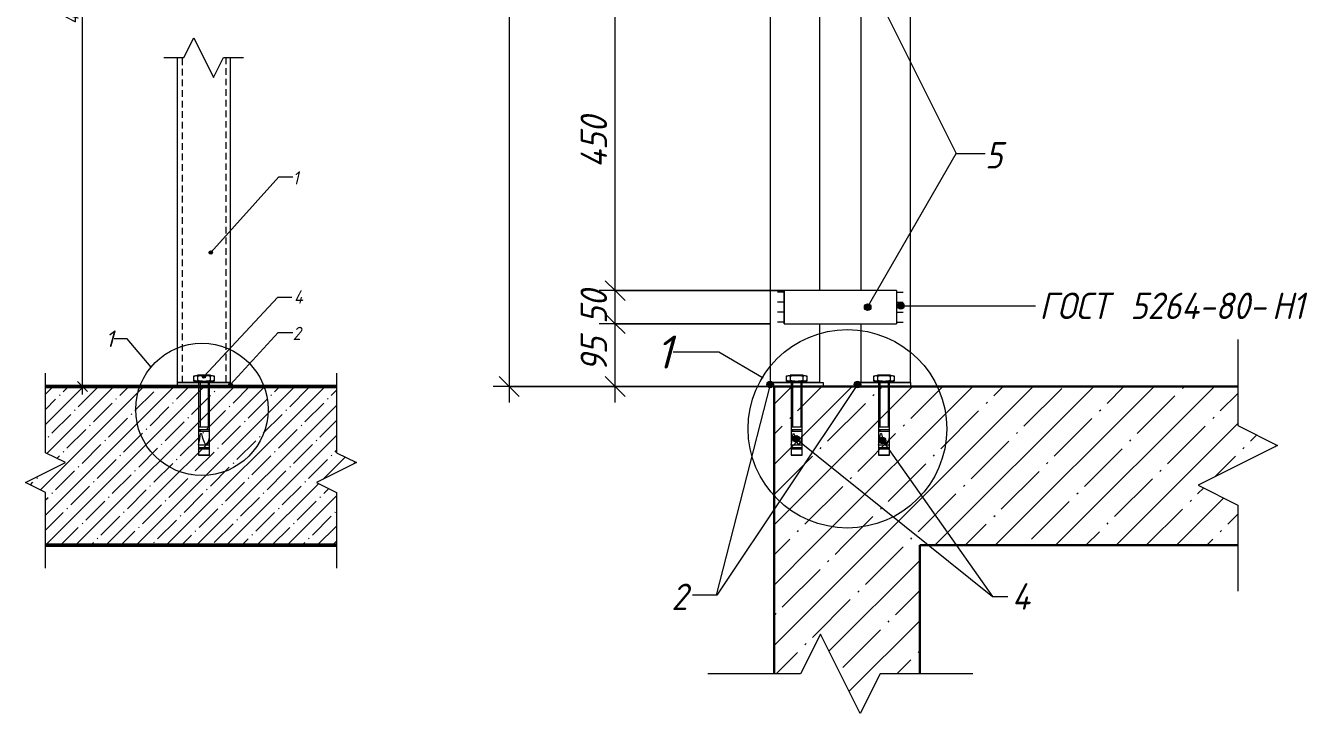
# Model space of a CAD drawing. Header units: millimetres. Extents: x 1214 to 43479, y -809 to 8550.
# Drawn here: x 28239 to 30175, y -624 to 416 of the extents above; entities that cross this region are included whole.
import ezdxf

# ---------------------------------------------------------------- set-up
doc = ezdxf.new("R2010")
doc.units = ezdxf.units.MM
doc.linetypes.add('200_ШТРИХ_ш1п0_6_', pattern=[16, 10, -6])
for name, color, linetype, lineweight in [('A-ANNO-DIMS', 7, 'Continuous', 9), ('A-ANNO-DIMS-10', 7, 'Continuous', 9), ('A-ANNO-DIMS-20', 7, 'Continuous', 9), ('A-DETL-1', 7, '200_ШТРИХ_ш1п0_6_', 5), ('A-DETL-2', 7, 'Continuous', 5), ('A-DETL-GENF-2', 7, 'Continuous', 5), ('A-FLOR-FNSH-1', 7, 'Continuous', 30), ('A-FLOR-FNSH-2', 7, 'Continuous', 50), ('A-FLOR-PATT-1', 7, 'Continuous', 5), ('A-GENM', 7, 'Continuous', 9), ('A-GENM-IDEN', 7, 'Continuous', 9), ('A-WALL-1', 7, 'Continuous', 30), ('A-WALL-PATT-1', 7, 'Continuous', 5), ('G-ANNO-TEXT', 7, 'Continuous', 9)]:
    doc.layers.add(name, color=color, linetype=linetype, lineweight=lineweight)
doc.styles.add('ISOCPEUR_I_2', font='isocpeui.ttf', dxfattribs={"width": 0.9, "height": 20})
doc.styles.add('ISOCPEUR_I_3', font='isocpeui.ttf', dxfattribs={"height": 25})
doc.styles.add('ISOCPEUR_I_4', font='isocpeui.ttf', dxfattribs={"width": 0.9, "height": 40})
doc.styles.add('ISOCPEUR_I_5', font='isocpeui.ttf', dxfattribs={"height": 50})
doc.dimstyles.new('ISO-2_0_0_9К_Средний', dxfattribs={"dimscale": 304.8, "dimtxt": 39.839247, "dimasz": 0.098425, "dimexe": 0.07874, "dimexo": 0, "dimgap": 0, "dimtad": 1, "dimdec": 0, "dimzin": 0, "dimdsep": 46, "dimtxsty": 'ISOCPEUR_I_4', "dimblk1": 'OBLIQUE', "dimblk2": 'OBLIQUE', "dimsah": 1, "dimcen": 0.09, "dimdle": 0.07874, "dimazin": 0, "dimtfac": 1, "dimtdec": 4, "dimtix": 1, "dimtmove": 0, "dimatfit": 3, "dimfxl": 1, "dimtvp": 1, "dimtolj": 1, "dimtzin": 0, "dimarcsym": 2})
doc.dimstyles.new('ISO-2_0_0_9К_СРЕДНИЙ_1', dxfattribs={"dimscale": 304.8, "dimtxt": 19.919624, "dimasz": 0.049213, "dimexe": 0.03937, "dimexo": 0, "dimgap": 0, "dimtad": 1, "dimdec": 0, "dimzin": 0, "dimdsep": 46, "dimtxsty": 'ISOCPEUR_I_2', "dimblk1": 'OBLIQUE', "dimblk2": 'OBLIQUE', "dimsah": 1, "dimcen": 0.09, "dimdle": 0.03937, "dimazin": 0, "dimtfac": 1, "dimtdec": 4, "dimtix": 1, "dimtmove": 0, "dimatfit": 3, "dimfxl": 1, "dimtvp": 1, "dimtolj": 1, "dimtzin": 0, "dimarcsym": 2})
pattern_1 = [(45, (30385.47, 6790), (-45.6197, 45.6197), []), (45, (30431.09, 6790), (-45.6197, 45.6197), [80.645, -16.129, 2.682, -13.447])]

# ---------------------------------------------------------------- blocks, each defined once
blk = doc.blocks.new('Фахверк_Влож_Швеллер - Швеллер_Фахверка-V28-АР1_1_Ф-9')
at = {"layer": 'A-GENM'}
for p, q in [((10230, -124), (10230, 367.3)), ((10310, -124), (10310, 367.3)), ((10310, -124), (10230, -124))]:
    blk.add_line(p, q, dxfattribs=at)
blk = doc.blocks.new('Фахверк_Влож_Полоса нижняя - Полоса_Фахверка-25617960-АР1_1_Ф-9')
at = {"layer": 'A-GENM'}
for p, q in [((10230, -130), (10230, -124)), ((10230, -124), (10310, -124)), ((10310, -124), (10310, -130))]:
    blk.add_line(p, q, dxfattribs=at)
blk = doc.blocks.new('DET_L_Линия разрыва1 - М10-V29-АР1_1_Ф-9')
at = {"layer": 'A-DETL-GENF-2'}
for p, q in [((10030.5, -230), (10030.5, -110)), ((10060.5, -245), (10030.5, -230)), ((10000.5, -275), (10060.5, -245)), ((10030.5, -290), (10000.5, -275)), ((10030.5, -404.6), (10030.5, -290))]:
    blk.add_line(p, q, dxfattribs=at)
blk = doc.blocks.new('DET_L_Линия разрыва1 - М10-27045885-АР1_1_Ф-9')
at = {"layer": 'A-DETL-GENF-2'}
for p, q in [((10239.3, 367.3), (10254.3, 397.3)), ((10254.3, 397.3), (10284.3, 337.3)), ((10209.3, 367.3), (10239.3, 367.3)), ((10284.3, 337.3), (10299.3, 367.3)), ((10299.3, 367.3), (10329.3, 367.3))]:
    blk.add_line(p, q, dxfattribs=at)
blk = doc.blocks.new('DET_L_Линия разрыва1 - М10-V30-АР1_1_Ф-9')
at = {"layer": 'A-DETL-GENF-2'}
for p, q in [((10470, -110), (10470, -230)), ((10470, -230), (10500, -245)), ((10500, -245), (10440, -275)), ((10440, -275), (10470, -290)), ((10470, -290), (10470, -404.6))]:
    blk.add_line(p, q, dxfattribs=at)
blk = doc.blocks.new('Фахверк_Влож_Полоса боковая - Полоса_Фахверка-25655111-АР1_1_Ф-16')
at = {"layer": 'A-GENM'}
for p, q in [((-27085, 6965), (-27085, 7015)), ((-26915, 7015), (-27085, 7015)), ((-26915, 7015), (-26915, 6965)), ((-27085, 6965), (-26915, 6965))]:
    blk.add_line(p, q, dxfattribs=at)
blk = doc.blocks.new('Фахверк_Влож_Уголок - Уголок_Фахверка-26832616-АР1_1_Ф-16')
at = {"layer": 'A-GENM'}
for p, q in [((-26894, -124), (-26894, 7470)), ((-26969, 465), (-26969, 15)), ((-26969, -35), (-26969, -124)), ((-26894, -124), (-26969, -124))]:
    blk.add_line(p, q, dxfattribs=at)
blk = doc.blocks.new('Фахверк_Влож_Полоса нижняя - Полоса_Фахверка-25617960-АР1_1_Ф-16')
at = {"layer": 'A-GENM'}
for p, q in [((-26974, -130), (-26974, -124)), ((-26974, -124), (-26894, -124)), ((-26894, -124), (-26894, -130))]:
    blk.add_line(p, q, dxfattribs=at)
blk = doc.blocks.new('Фахверк_Влож_Полоса нижняя - Полоса_Фахверка-V31-АР1_1_Ф-16')
at = {"layer": 'A-GENM'}
for p, q in [((-27106, -130), (-27106, -124)), ((-27106, -124), (-27026, -124)), ((-27106, -130), (-27100, -130)), ((-27026, -124), (-27026, -130))]:
    blk.add_line(p, q, dxfattribs=at)
blk = doc.blocks.new('Фахверк_Влож_Уголок - Уголок_Фахверка-26832617-АР1_1_Ф-16')
at = {"layer": 'A-GENM'}
for p, q in [((-27106, 7470), (-27106, -124)), ((-27031, 15), (-27031, 465)), ((-27031, -124), (-27031, -35)), ((-27031, -124), (-27106, -124))]:
    blk.add_line(p, q, dxfattribs=at)
blk = doc.blocks.new('DET_L_Линия разрыва1 - М20-27085416-АР1_1_Ф-16')
at = {"layer": 'A-DETL-GENF-2'}
for p, q in [((-26399.6, -59.1), (-26399.6, -189.1)), ((-26399.6, -189.1), (-26339.6, -219.1)), ((-26339.6, -219.1), (-26459.6, -279.1)), ((-26459.6, -279.1), (-26399.6, -309.1)), ((-26399.6, -309.1), (-26399.6, -439.1))]:
    blk.add_line(p, q, dxfattribs=at)
blk = doc.blocks.new('DET_L_Линия разрыва1 - М20-27083816-АР1_1_Ф-16')
at = {"layer": 'A-DETL-GENF-2'}
for p, q in [((-26412.6, 8410.9), (-26412.6, 8270.9)), ((-26412.6, 8270.9), (-26352.6, 8240.9)), ((-26352.6, 8240.9), (-26472.6, 8180.9)), ((-26472.6, 8180.9), (-26412.6, 8150.9)), ((-26412.6, 8150.9), (-26412.6, 8010.9))]:
    blk.add_line(p, q, dxfattribs=at)
blk = doc.blocks.new('DIMBLOCK73-АР1_1_Ф-9')
at = {"layer": 'A-ANNO-DIMS-10'}
for p, q in [((28325.2, -142), (28325.2, 968.7)), ((28314.6, 956.7), (28337.2, 956.7)), ((28325.2, 956.7), (28314.6, 956.7)), ((28314.6, -130), (28337.2, -130)), ((28325.2, -130), (28314.6, -130))]:
    blk.add_line(p, q, dxfattribs=at)
at = {"layer": 'A-ANNO-DIMS-10', "lineweight": 20}
for p, q in [((28325.2, 956.7), (28317.7, 964.2)), ((28325.2, 956.7), (28332.7, 949.2)), ((28325.2, -130), (28317.7, -122.5)), ((28325.2, -130), (28332.7, -137.5))]:
    blk.add_line(p, q, dxfattribs=at)
at = {"layer": 'A-ANNO-DIMS-10', "color": 0, "insert": (28299.1, 417.9), "char_height": 20, "width": 57.92, "attachment_point": 1, "rotation": 90, "line_spacing_factor": 1.149209, "style": 'ISOCPEUR_I_2'}
blk.add_mtext('4010', dxfattribs=at)
blk = doc.blocks.new('_Oblique')
at = {"color": 0, "linetype": 'ByBlock', "lineweight": -2}
blk.add_line((-0.5, -0.5), (0.5, 0.5), dxfattribs=at)
blk = doc.blocks.new('DIMBLOCK75-АР1_1_Ф-16')
at = {"layer": 'A-ANNO-DIMS-20'}
for p, q in [((29363.5, -35), (29105.4, -35)), ((29129.4, -154), (29129.4, -35)), ((29129.4, -35), (29363.5, -35)), ((29369.5, -130), (29105.4, -130)), ((29129.4, -130), (29369.5, -130))]:
    blk.add_line(p, q, dxfattribs=at)
at = {"layer": 'A-ANNO-DIMS-20', "lineweight": 20}
for p, q in [((29129.4, -35), (29114.4, -20)), ((29129.4, -35), (29144.4, -50)), ((29129.4, -130), (29114.4, -115)), ((29129.4, -130), (29144.4, -145))]:
    blk.add_line(p, q, dxfattribs=at)
at = {"layer": 'A-ANNO-DIMS-20', "color": 0, "insert": (29077.2, -107.8), "char_height": 40, "width": 60.678, "attachment_point": 1, "rotation": 90, "line_spacing_factor": 1.149209, "style": 'ISOCPEUR_I_4'}
blk.add_mtext('95', dxfattribs=at)
blk = doc.blocks.new('DIMBLOCK76-АР1_1_Ф-16')
at = {"layer": 'A-ANNO-DIMS-20', "lineweight": 20}
for p, q in [((29129.4, 15), (29114.4, 30)), ((29129.4, 15), (29144.4, 0)), ((29129.4, -35), (29114.4, -20)), ((29129.4, -35), (29144.4, -50))]:
    blk.add_line(p, q, dxfattribs=at)
at = {"layer": 'A-ANNO-DIMS-20'}
for p, q in [((29384.5, 15), (29105.4, 15)), ((29129.4, -35), (29129.4, 15)), ((29129.4, 15), (29384.5, 15)), ((29363.5, -35), (29105.4, -35)), ((29129.4, -35), (29363.5, -35))]:
    blk.add_line(p, q, dxfattribs=at)
at = {"layer": 'A-ANNO-DIMS-20', "color": 0, "insert": (29077.2, -35.3), "char_height": 40, "width": 60.678, "attachment_point": 1, "rotation": 90, "line_spacing_factor": 1.149209, "style": 'ISOCPEUR_I_4'}
blk.add_mtext('50', dxfattribs=at)
blk = doc.blocks.new('DIMBLOCK77-АР1_1_Ф-16')
at = {"layer": 'A-ANNO-DIMS-20'}
for p, q in [((29363.5, 465), (29105.4, 465)), ((29129.4, 15), (29129.4, 465)), ((29129.4, 465), (29363.5, 465)), ((29384.5, 15), (29105.4, 15)), ((29129.4, 15), (29384.5, 15))]:
    blk.add_line(p, q, dxfattribs=at)
at = {"layer": 'A-ANNO-DIMS-20', "lineweight": 20}
for p, q in [((29129.4, 465), (29114.4, 480)), ((29129.4, 465), (29144.4, 450)), ((29129.4, 15), (29114.4, 30)), ((29129.4, 15), (29144.4, 0))]:
    blk.add_line(p, q, dxfattribs=at)
at = {"layer": 'A-ANNO-DIMS-20', "color": 0, "insert": (29077.2, 200.5), "char_height": 40, "width": 94.695, "attachment_point": 1, "rotation": 90, "line_spacing_factor": 1.149209, "style": 'ISOCPEUR_I_4'}
blk.add_mtext('450', dxfattribs=at)
blk = doc.blocks.new('DIMBLOCK106-АР1_1_Ф-16')
at = {"layer": 'A-ANNO-DIMS-20', "lineweight": 20}
for p, q in [((28969.4, 7500), (28954.4, 7515)), ((28969.4, 7500), (28984.4, 7485)), ((28969.4, -130), (28954.4, -115)), ((28969.4, -130), (28984.4, -145))]:
    blk.add_line(p, q, dxfattribs=at)
at = {"layer": 'A-ANNO-DIMS-20'}
for p, q in [((28969.4, 7524), (28969.4, -154)), ((29369.5, 7500), (28945.4, 7500)), ((28969.4, 7500), (29369.5, 7500)), ((29369.5, -130), (28945.4, -130)), ((28969.4, -130), (29369.5, -130))]:
    blk.add_line(p, q, dxfattribs=at)
at = {"layer": 'A-ANNO-DIMS-20', "color": 0, "insert": (28917.2, 3634.4), "char_height": 40, "width": 121.356, "attachment_point": 1, "rotation": 90, "line_spacing_factor": 1.149209, "style": 'ISOCPEUR_I_4'}
blk.add_mtext('7630', dxfattribs=at)

msp = doc.modelspace()

# ---------------------------------------------------------------- hatches: boundary and pattern name
at = {"layer": 'A-FLOR-PATT-1'}
h = msp.add_hatch(dxfattribs=at)
h.set_pattern_fill('FP_12', color=256, style=0, pattern_type=2)
h.set_pattern_definition([(45, (28529.53, 4635), (-22.80985, 22.80985), []), (45, (28552.34, 4635), (-22.80985, 22.80985), [40.322, -8.064, 1.341, -6.723])])
h.paths.add_polyline_path([(28708.64617, -370.00002), (28708.64617, -290), (28678.64617, -275), (28738.64617, -245), (28708.64617, -230), (28708.64617, -130), (28269.12217, -130), (28269.12217, -230), (28299.12217, -245), (28239.12217, -275), (28269.12217, -290), (28269.12217, -370.00002), (28678.64617, -370.00002)], flags=0)
h = msp.add_hatch(dxfattribs=at)
h.set_pattern_fill('FP_13', color=256, style=0, pattern_type=2)
h.set_pattern_definition(pattern_1)
h.paths.add_polyline_path([(29529.39866, -370), (30069.92593, -370), (30069.92593, -309.05855), (30009.92593, -279.05855), (30129.92593, -219.05855), (30069.92593, -189.05855), (30069.92593, -130), (29369.50274, -130), (29369.50287, -370)], flags=0)
at = {"layer": 'A-GENM-IDEN'}
h = msp.add_hatch(color=256, dxfattribs=at)
edge = h.paths.add_edge_path(flags=0)
edge.add_arc((28518.7852, 72.58453), 2.5, 0, 360)
h = msp.add_hatch(color=256, dxfattribs=at)
edge = h.paths.add_edge_path(flags=0)
edge.add_arc((29510.79962, -10), 5, 0, 360)
h = msp.add_hatch(color=256, dxfattribs=at)
edge = h.paths.add_edge_path(flags=0)
edge.add_arc((28548.64617, -127), 2.5, 0, 360)
h = msp.add_hatch(color=256, dxfattribs=at)
edge = h.paths.add_edge_path(flags=0)
edge.add_arc((29363.50274, -127), 5, 0, 360)
h = msp.add_hatch(color=256, dxfattribs=at)
edge = h.paths.add_edge_path(flags=0)
edge.add_arc((29495.50274, -127), 5, 0, 360)
at = {"layer": 'A-WALL-PATT-1'}
h = msp.add_hatch(dxfattribs=at)
h.set_pattern_fill('FP_13', color=256, style=0, pattern_type=2)
h.set_pattern_definition(pattern_1)
h.paths.add_polyline_path([(29499.50274, -624.07085), (29529.50274, -564.07085), (29589.50287, -564.07085), (29589.50287, -370), (29369.50287, -370), (29369.50287, -564.07085), (29409.50274, -564.07085), (29439.50274, -504.07085), (29469.50274, -564.07085)], flags=0)
at = {"layer": 'G-ANNO-TEXT'}
h = msp.add_hatch(color=256, dxfattribs=at)
edge = h.paths.add_edge_path(flags=0)
edge.add_arc((29560.97988, -8.00865), 5, 0, 360)
h = msp.add_hatch(color=256, dxfattribs=at)
edge = h.paths.add_edge_path(flags=0)
edge.add_arc((28508.36149, -114.94476), 2.5, 0, 360)
h = msp.add_hatch(color=256, dxfattribs=at)
edge = h.paths.add_edge_path(flags=0)
edge.add_arc((29402.84567, -209.23004), 5, 0, 360)
h = msp.add_hatch(color=256, dxfattribs=at)
edge = h.paths.add_edge_path(flags=0)
edge.add_arc((29533.34909, -211.62599), 5, 0, 360)

# ---------------------------------------------------------------- linework, layer by layer
at = {"layer": 'A-DETL-1'}
for p, q in [((28476.04617, -124), (28476.04617, 367.30339)), ((28541.24617, 367.30339), (28541.24617, -124))]:
    msp.add_line(p, q, dxfattribs=at)
at = {"layer": 'A-DETL-2'}
for p, q in [((29384.50274, 12.5), (29374.50274, 12.5)), ((29384.50274, 15), (29384.50274, -35)), ((29554.50274, 15), (29554.50274, -35)), ((29554.50274, 12.5), (29564.50274, 12.5)), ((29384.50274, -2.5), (29374.50274, -2.5)), ((29384.50274, -17.5), (29374.50274, -17.5)), ((29554.50274, -2.5), (29564.50274, -2.5)), ((29554.50274, -17.5), (29564.50274, -17.5)), ((29384.50274, -32.5), (29374.50274, -32.5)), ((29554.50274, -32.5), (29564.50274, -32.5)), ((28493.23824, -113.60205), (28498.72685, -112.83319)), ((28493.23824, -121.79533), (28493.23824, -113.60205)), ((28518.56549, -112.81573), (28498.72685, -112.81573)), ((28498.72685, -112.81573), (28498.72685, -122.56419)), ((28518.56549, -122.56419), (28518.56549, -112.81573)), ((28518.56549, -112.83319), (28524.05409, -113.60205)), ((28524.05409, -113.60205), (28524.05409, -121.79533)), ((29388.09481, -113.60205), (29393.58342, -112.83319)), ((29388.09481, -121.79533), (29388.09481, -113.60205)), ((29413.42206, -112.81573), (29393.58342, -112.81573)), ((29393.58342, -112.81573), (29393.58342, -122.56419)), ((29413.42206, -122.56419), (29413.42206, -112.81573)), ((29413.42206, -112.83319), (29418.91066, -113.60205)), ((29418.91066, -113.60205), (29418.91066, -121.79533)), ((29520.09481, -113.60205), (29525.58342, -112.83319)), ((29520.09481, -121.79533), (29520.09481, -113.60205)), ((29545.42206, -112.81573), (29525.58342, -112.81573)), ((29525.58342, -112.81573), (29525.58342, -122.56419)), ((29545.42206, -122.56419), (29545.42206, -112.81573)), ((29545.42206, -112.83319), (29550.91066, -113.60205)), ((29550.91066, -113.60205), (29550.91066, -121.79533)), ((28498.72685, -122.56419), (28493.23824, -121.79533)), ((28521.32085, -122.56419), (28495.97148, -122.56419)), ((28495.97148, -122.56419), (28495.97148, -124)), ((28521.32085, -124), (28495.97148, -124)), ((28518.56549, -122.56419), (28498.72685, -122.56419)), ((28500.38007, -124), (28500.38007, -234)), ((28502.48851, -124), (28502.48851, -191.05768)), ((28503.10258, -124), (28505.14531, -124)), ((28514.80382, -124), (28514.80382, -191.05768)), ((28516.91227, -234), (28516.91227, -124)), ((28524.05409, -121.79533), (28518.56549, -122.56419)), ((28521.32085, -124), (28521.32085, -122.56419)), ((29393.58342, -122.56419), (29388.09481, -121.79533)), ((29416.17742, -122.56419), (29390.82805, -122.56419)), ((29390.82805, -122.56419), (29390.82805, -124)), ((29416.17742, -124), (29390.82805, -124)), ((29413.42206, -122.56419), (29393.58342, -122.56419)), ((29395.23664, -124), (29395.23664, -234)), ((29397.34508, -124), (29397.34508, -191.05768)), ((29397.95915, -124), (29400.00188, -124)), ((29409.66039, -124), (29409.66039, -191.05768)), ((29411.76884, -234), (29411.76884, -124)), ((29418.91066, -121.79533), (29413.42206, -122.56419)), ((29416.17742, -124), (29416.17742, -122.56419)), ((29525.58342, -122.56419), (29520.09481, -121.79533)), ((29548.17742, -122.56419), (29522.82805, -122.56419)), ((29522.82805, -122.56419), (29522.82805, -124)), ((29548.17742, -124), (29522.82805, -124)), ((29545.42206, -122.56419), (29525.58342, -122.56419)), ((29527.23664, -124), (29527.23664, -234)), ((29529.34508, -124), (29529.34508, -191.05768)), ((29529.95915, -124), (29532.00188, -124)), ((29541.66039, -124), (29541.66039, -191.05768)), ((29543.76884, -234), (29543.76884, -124)), ((29550.91066, -121.79533), (29545.42206, -122.56419)), ((29548.17742, -124), (29548.17742, -122.56419)), ((28500.38007, -191.05768), (28516.91227, -191.05768)), ((29395.23664, -191.05768), (29411.76884, -191.05768)), ((29527.23664, -191.05768), (29543.76884, -191.05768)), ((28500.38007, -195.19073), (28516.91227, -195.19073)), ((28500.38007, -197.25726), (28516.91227, -197.25726)), ((28502.44659, -195.19073), (28502.44659, -197.25726)), ((28502.53532, -195.19073), (28502.53532, -197.25726)), ((29395.23664, -195.19073), (29411.76884, -195.19073)), ((29395.23664, -197.25726), (29411.76884, -197.25726)), ((29397.30316, -195.19073), (29397.30316, -197.25726)), ((29397.39189, -195.19073), (29397.39189, -197.25726)), ((29527.23664, -195.19073), (29543.76884, -195.19073)), ((29527.23664, -197.25726), (29543.76884, -197.25726)), ((29529.30316, -195.19073), (29529.30316, -197.25726)), ((29529.39189, -195.19073), (29529.39189, -197.25726)), ((28500.38007, -218.22019), (28516.91227, -218.22019)), ((28500.38007, -222.35324), (28516.91227, -222.35324)), ((28501.35199, -224.41977), (28515.94034, -224.41977)), ((29395.23664, -218.22019), (29411.76884, -218.22019)), ((29395.23664, -222.35324), (29411.76884, -222.35324)), ((29396.20856, -224.41977), (29410.79691, -224.41977)), ((29527.23664, -218.22019), (29543.76884, -218.22019)), ((29527.23664, -222.35324), (29543.76884, -222.35324)), ((29528.20856, -224.41977), (29542.79691, -224.41977)), ((28516.91227, -234), (28500.38007, -234)), ((28500.38007, -234), (28516.91227, -234)), ((29411.76884, -234), (29395.23664, -234)), ((29395.23664, -234), (29411.76884, -234)), ((29543.76884, -234), (29527.23664, -234)), ((29527.23664, -234), (29543.76884, -234))]:
    msp.add_line(p, q, dxfattribs=at)
for centre, radius in [((29480.19308, -193.86654), 150), ((28505.32524, -164.61535), 100)]:
    msp.add_circle(centre, radius, dxfattribs=at)
for centre, radius, start, end in [((28496.3671, -118.12267), 4.22871, 56.08031185, 137.72360385), ((28508.64617, -156.53875), 42.8477, 76.61449587, 103.38550413), ((28520.92523, -118.12267), 4.22871, 42.27639616, 123.91968816), ((29391.22367, -118.12267), 4.22871, 56.08031185, 137.72360384), ((29403.50274, -156.53875), 42.8477, 76.61449587, 103.38550413), ((29415.7818, -118.12267), 4.22871, 42.27639616, 123.91968816), ((29523.22367, -118.12267), 4.22871, 56.08031185, 137.72360384), ((29535.50274, -156.53875), 42.8477, 76.61449587, 103.38550413), ((29547.7818, -118.12267), 4.22871, 42.27639616, 123.91968816), ((28496.3671, -117.25725), 4.22871, 222.27639615, 303.91968815), ((28508.64617, -78.84117), 42.8477, 256.61449587, 283.38550413), ((28520.92523, -117.25725), 4.22871, 236.08031184, 317.72360384), ((29391.22367, -117.25725), 4.22871, 222.27639616, 303.91968815), ((29403.50274, -78.84117), 42.8477, 256.61449587, 283.38550413), ((29415.7818, -117.25725), 4.22871, 236.08031184, 317.72360384), ((29523.22367, -117.25725), 4.22871, 222.27639616, 303.91968815), ((29535.50274, -78.84117), 42.8477, 256.61449587, 283.38550413), ((29547.7818, -117.25725), 4.22871, 236.08031184, 317.72360384), ((28501.56067, -223.0598), 1.37588, 210.89948546, 261.27655106), ((28515.73167, -223.0598), 1.37588, 278.72344894, 329.10051461), ((29396.41724, -223.0598), 1.37588, 210.89948546, 261.27655106), ((29410.58823, -223.0598), 1.37588, 278.72344894, 329.10051461), ((29528.41724, -223.0598), 1.37588, 210.89948546, 261.27655106), ((29542.58823, -223.0598), 1.37588, 278.72344894, 329.10051461)]:
    msp.add_arc(centre, radius, start, end, dxfattribs=at)
for points in [[(28500.38007, -218.22019), (28501.55991, -213.50355), (28504.02185, -188.04506), (28507.78293, -225.51719), (28516.91227, -213.52941), (28516.91227, -202.5314)], [(29395.23664, -218.22019), (29396.41648, -213.50355), (29398.87842, -188.04506), (29402.6395, -225.51719), (29411.76884, -213.52941), (29411.76884, -202.5314)], [(29527.23664, -218.22019), (29528.41648, -213.50355), (29530.87842, -188.04506), (29534.6395, -225.51719), (29543.76884, -213.52941), (29543.76884, -202.5314)]]:
    msp.add_open_spline(points, degree=3, knots=[3.9471277548, 3.9471277548, 3.9471277548, 3.9471277548, 10.0959961781, 20.1294367149, 28.5838158581, 28.5838158581, 28.5838158581, 28.5838158581], dxfattribs=at)
at = {"layer": 'A-FLOR-FNSH-1'}
for p, q in [((30069.92593, -130), (29369.50274, -130)), ((29369.50274, -130), (29369.50274, -370)), ((29589.50287, -370), (30069.92593, -370))]:
    msp.add_line(p, q, dxfattribs=at)
at = {"layer": 'A-FLOR-FNSH-2'}
for p, q in [((28708.64617, -130), (28269.12217, -130)), ((28269.12217, -370), (28708.64617, -370))]:
    msp.add_line(p, q, dxfattribs=at)
at = {"layer": 'A-GENM-IDEN'}
for p, q in [((29510.79962, 490), (29644.42669, 222.11573)), ((29510.79962, -10), (29644.42669, 222.11573)), ((29644.42669, 222.11573), (29688.22004, 222.11573)), ((29644.42669, 222.11573), (29688.22004, 222.11573)), ((28518.7852, 72.58453), (28621.53689, 186.73646)), ((28621.53689, 186.73646), (28642.52767, 186.73646)), ((28548.64617, -127), (28620.5354, -48.43063)), ((28620.5354, -48.43063), (28642.52767, -48.43063)), ((29363.50274, -127), (29282.15604, -445.41972)), ((29495.50274, -127), (29282.77849, -445.41972)), ((29282.77849, -445.41972), (29246.4977, -445.41972)), ((29282.15604, -445.41972), (29246.4977, -445.41972))]:
    msp.add_line(p, q, dxfattribs=at)
for centre, radius in [((28518.7852, 72.58453), 2.5), ((29510.79962, -10), 5), ((28548.64617, -127), 2.5), ((29363.50274, -127), 5), ((29495.50274, -127), 5)]:
    msp.add_circle(centre, radius, dxfattribs=at)
at = {"layer": 'A-WALL-1'}
for p, q in [((29369.50287, -370), (29369.50287, -564.07085)), ((29589.50287, -564.07085), (29589.50287, -370))]:
    msp.add_line(p, q, dxfattribs=at)
at = {"layer": 'G-ANNO-TEXT'}
for p, q in [((28508.36149, -114.94476), (28619.933, 5.32636)), ((28619.933, 5.32636), (28641.24076, 5.32636)), ((29560.97988, -8.00865), (29764.14178, -8.00865)), ((28392.39283, -57.76723), (28372.92697, -57.76723)), ((28428.78772, -100.9656), (28392.39283, -57.76723)), ((29256.0601, -77.92751), (29217.12839, -77.92751)), ((29286.1467, -77.92751), (29256.0601, -77.92751)), ((29352.98374, -117.35348), (29286.1467, -77.92751)), ((29402.84567, -209.23004), (29699.25576, -447.278)), ((29533.34909, -211.62599), (29699.25576, -447.278)), ((29699.25576, -447.278), (29722.70005, -447.278)), ((29699.25576, -447.278), (29722.70005, -447.278))]:
    msp.add_line(p, q, dxfattribs=at)
for centre, radius in [((29560.97988, -8.00865), 5), ((28508.36149, -114.94476), 2.5), ((29402.84567, -209.23004), 5), ((29533.34909, -211.62599), 5)]:
    msp.add_circle(centre, radius, dxfattribs=at)

# ---------------------------------------------------------------- block references
at = {"layer": 'A-DETL-GENF-2'}
for name, p in [('DET_L_Линия разрыва1 - М10-27045885-АР1_1_Ф-9', (18238.64616, 0)), ('DET_L_Линия разрыва1 - М20-27085416-АР1_1_Ф-16', (56469.50274, 0)), ('DET_L_Линия разрыва1 - М10-V29-АР1_1_Ф-9', (18238.64616, 0)), ('DET_L_Линия разрыва1 - М10-V30-АР1_1_Ф-9', (18238.64616, 0))]:
    msp.add_blockref(name, p, dxfattribs=at)
at = {"layer": 'A-DETL-GENF-2', "rotation": 269.9999999999999}
msp.add_blockref('DET_L_Линия разрыва1 - М20-27083816-АР1_1_Ф-16', (21258.57831, -26976.67666), dxfattribs=at)
at = {"layer": 'A-GENM'}
for name, p in [('Фахверк_Влож_Уголок - Уголок_Фахверка-26832617-АР1_1_Ф-16', (56469.50274, 0)), ('Фахверк_Влож_Уголок - Уголок_Фахверка-26832616-АР1_1_Ф-16', (56469.50274, 0)), ('Фахверк_Влож_Швеллер - Швеллер_Фахверка-V28-АР1_1_Ф-9', (18238.64616, 0)), ('Фахверк_Влож_Полоса боковая - Полоса_Фахверка-25655111-АР1_1_Ф-16', (56469.50274, -7000)), ('Фахверк_Влож_Полоса нижняя - Полоса_Фахверка-25617960-АР1_1_Ф-9', (18238.64616, 0)), ('Фахверк_Влож_Полоса нижняя - Полоса_Фахверка-V31-АР1_1_Ф-16', (56469.50274, 0)), ('Фахверк_Влож_Полоса нижняя - Полоса_Фахверка-25617960-АР1_1_Ф-16', (56469.50274, 0))]:
    msp.add_blockref(name, p, dxfattribs=at)

# ---------------------------------------------------------------- texts
at = {"layer": 'A-GENM-IDEN', "attachment_point": 1}
for s, insert, char_height, width, style in [('\\fISOCPEUR|b0|i1|c204|p34|;\\W.9;5', (29688.22004, 239.63864), 40, 31.746825, 'ISOCPEUR_I_4'), ('\\fISOCPEUR|b0|i1|c204|p34|;\\W.9;5', (29688.22004, 239.63864), 40, 31.746825, 'ISOCPEUR_I_4'), ('\\fISOCPEUR|b0|i1|c204|p34|;\\W.9;1', (28642.52767, 195.49792), 20, 11.5443, 'ISOCPEUR_I_2'), ('\\fISOCPEUR|b0|i1|c204|p34|;\\W.9;2', (28642.52767, -39.66917), 20, 15.8734125, 'ISOCPEUR_I_2'), ('\\fISOCPEUR|b0|i1|c204|p34|;\\W.9;2', (29214.37943, -427.8968), 40, 31.746825, 'ISOCPEUR_I_4'), ('\\fISOCPEUR|b0|i1|c204|p34|;\\W.9;2', (29214.37943, -427.8968), 40, 31.746825, 'ISOCPEUR_I_4')]:
    msp.add_mtext(s, dxfattribs=dict(at, insert=insert, char_height=char_height, width=width, style=style))
at = {"layer": 'G-ANNO-TEXT', "attachment_point": 1}
for s, insert, char_height, width, style in [('\\fISOCPEUR|b0|i1|c204|p34|;\\W.9;4', (28644.24076, 15.32636), 20, 18.7594875, 'ISOCPEUR_I_2'), ('ГОСТ', (29770.14178, 11.99135), 40, 138.5316, 'ISOCPEUR_I_4'), (' 5264-80-', (29884.44178, 11.99135), 40, 287.1644625, 'ISOCPEUR_I_4'), ('\\fISOCPEUR|b0|i1|c204|p34|;\\W.9;Н', (30121.37615, 11.99135), 40, 37.518975, 'ISOCPEUR_I_4'), ('\\fISOCPEUR|b0|i1|c204|p34|;\\W.9;1', (30152.3324, 11.99135), 40, 23.0886, 'ISOCPEUR_I_4'), ('\\fISOCPEUR|b0|i1|c204|p34|;1', (28359.69781, -45.26723), 25, 16.03375, 'ISOCPEUR_I_3'), ('\\fISOCPEUR|b0|i1|c204|p34|;1', (29190.67006, -52.92751), 50, 32.0675, 'ISOCPEUR_I_5'), ('\\fISOCPEUR|b0|i1|c204|p34|;\\W.9;4', (29728.70005, -427.278), 40, 37.518975, 'ISOCPEUR_I_4')]:
    msp.add_mtext(s, dxfattribs=dict(at, insert=insert, char_height=char_height, width=width, style=style))

# ---------------------------------------------------------------- dimensions: what is measured, and where the dimension line sits
at = {"layer": 'A-ANNO-DIMS'}
for base, p1, p2, dimstyle, override, picture, middle in [((28969.42375, -130), (29369.50274, 7500), (29369.50274, -130), 'ISO-2_0_0_9К_Средний', {"dimpost": '<>', "dimfxl": 7630}, 'DIMBLOCK106-АР1_1_Ф-16', (28949.16617, 3685)), ((28325.22066, 956.69025), (28314.61406, -130), (28314.61406, 956.69025), 'ISO-2_0_0_9К_СРЕДНИЙ_1', {"dimpost": '<>', "dimfxl": 1086.690249}, 'DIMBLOCK73-АР1_1_Ф-9', (28315.09187, 413.34512)), ((29129.42375, 465), (29384.50274, 15), (29363.50274, 465), 'ISO-2_0_0_9К_Средний', {"dimpost": '<>', "dimfxl": 450.489734}, 'DIMBLOCK77-АР1_1_Ф-16', (29109.42375, 240)), ((29129.42375, 15), (29363.50274, -35), (29384.50274, 15), 'ISO-2_0_0_9К_Средний', {"dimpost": '<>', "dimfxl": 54.230987}, 'DIMBLOCK76-АР1_1_Ф-16', (29109.42375, -10)), ((29129.42375, -35), (29369.50274, -130), (29363.50274, -35), 'ISO-2_0_0_9К_Средний', {"dimpost": '<>', "dimfxl": 95.189285}, 'DIMBLOCK75-АР1_1_Ф-16', (29109.42375, -82.5))]:
    dim = msp.add_linear_dim(base=base, p1=p1, p2=p2, angle=90, dimstyle=dimstyle, override=override, dxfattribs=at)
    dim.commit()
    dim.dimension.update_dxf_attribs({"geometry": picture, "text_midpoint": middle})

doc.saveas('drawing.dxf')
